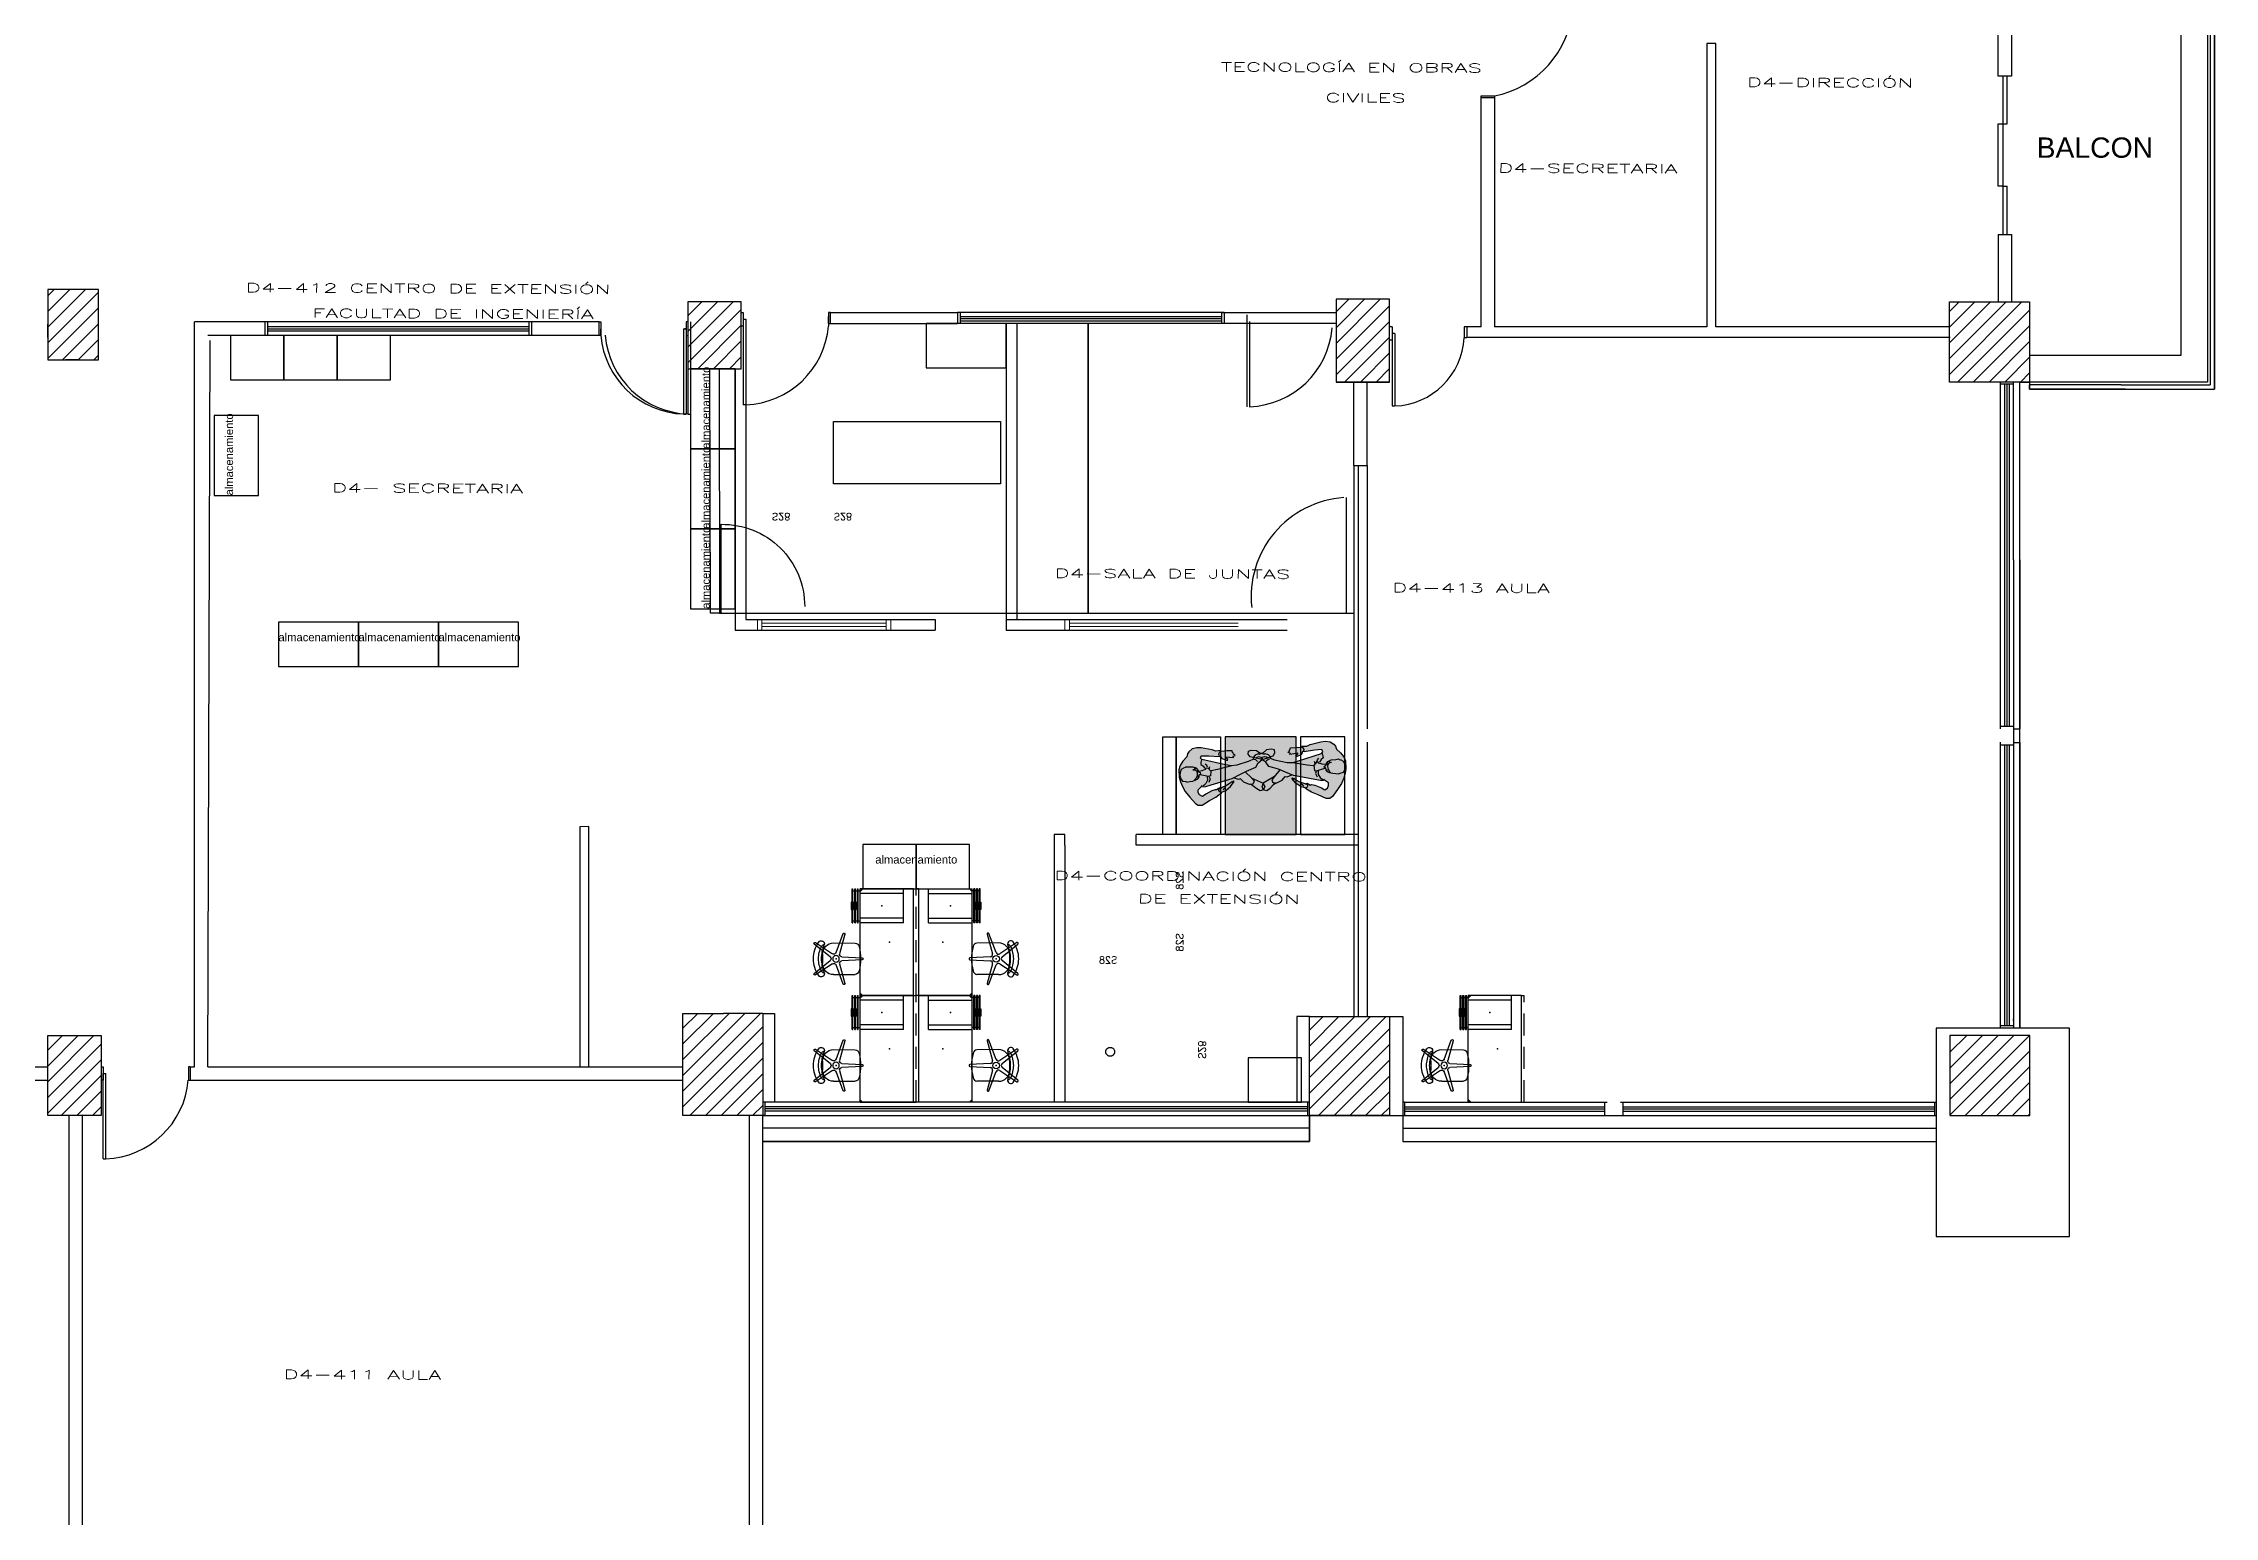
# Model space of a CAD drawing. Header units: metres. Extents: x 6495 to 6855, y 1254 to 1306.
# Drawn here: x 6815.98 to 6840.41, y 1272.65 to 1289.21 of the extents above; entities that cross this region are included whole.
import ezdxf
from ezdxf.enums import TextEntityAlignment as Align

# ---------------------------------------------------------------- set-up
doc = ezdxf.new("R2010")
doc.units = ezdxf.units.M
doc.linetypes.add('ACAD_ISO03W100', pattern=[30, 12, -18])
doc.linetypes.add('HIDDEN', pattern=[0.375, 0.25, -0.125])
for name, color, linetype in [('0-Grises', 252, 'Continuous'), ('0.Mobiliario Existente', 8, 'Continuous'), ('A-MURO', 9, 'Continuous'), ('A-MURO-YESO', 31, 'Continuous'), ('Base_sillas', 255, 'Continuous'), ('MUMA_ALMA', 12, 'Continuous'), ('MUMA_PROY_CANAL', 255, 'HIDDEN'), ('MUMA_TROYAII', 12, 'Continuous'), ('MUMA_VIVAII', 12, 'Continuous'), ('PERSONAS', 145, 'Continuous'), ('textos', 7, 'Continuous'), ('TXT_LADO_1', 20, 'Continuous'), ('TXT_LADO_2', 33, 'Continuous'), ('TXT_LADO_3', 4, 'Continuous'), ('TXT_LADO_5', 7, 'Continuous')]:
    doc.layers.add(name, color=color, linetype=linetype)
for name, color, linetype, lineweight in [('0.Puertas', 44, 'Continuous', 20), ('0.Texto_Oficinas', 7, 'Continuous', 20), ('A-MUEB', 3, 'Continuous', 5), ('INICIO', 7, 'Continuous', 9), ('J01', 7, 'Continuous', 9), ('S28', 150, 'Continuous', 9)]:
    doc.layers.add(name, color=color, linetype=linetype, lineweight=lineweight)
doc.layers.get('A-MUEB').off()
doc.styles.add('LEROY', font='romans', dxfattribs={"width": 0.5})
doc.styles.add('ROMANS', font='romans.shx')
doc.styles.get("Standard").update_dxf_attribs({"font": 'arial.ttf'})
pattern_1 = [(45, (6391.22466, 1040.28903), (-0.088388348, 0.088388348), [])]

# ---------------------------------------------------------------- blocks, each defined once
blk = doc.blocks.new('S28')
at = {"layer": '0.Mobiliario Existente', "style": 'ROMANS'}
blk.add_text('S28', height=0.08, dxfattribs=at).set_placement((0.015, 0.277), align=Align.CENTER)
blk = doc.blocks.new('P40')
at = {"layer": 'INICIO', "color": 5, "linetype": 'ACAD_ISO03W100', "ltscale": 0.02}
blk.add_circle((0, 0, 0.73), 0.0496, dxfattribs=at)
at = {"layer": 'textos', "color": 5, "linetype": 'ACAD_ISO03W100', "ltscale": 0.04}
blk.add_circle((0, 0, 0.73), 0.05, dxfattribs=at)
blk = doc.blocks.new('GNGHJFMK')
at = {"layer": 'PERSONAS', "true_color": 0xffffff}
h = blk.add_hatch(color=7, dxfattribs=at)
h.dxf.hatch_style = 2
h.paths.add_polyline_path([(444.639, 297.426), (444.696, 297.411), (444.756, 297.386), (444.827, 297.343), (444.905, 297.289), (444.929, 297.262), (444.932, 297.218), (444.891, 297.128), (444.865, 297.052), (444.843, 297.016), (444.826, 296.984), (444.816, 296.981), (444.806, 296.934), (444.767, 296.874), (444.717, 296.828), (444.711, 296.834), (444.725, 296.854), (444.714, 296.851), (444.729, 296.873), (444.751, 296.916), (444.759, 296.94), (444.761, 296.952), (444.769, 296.974), (444.777, 296.989), (444.765, 296.997), (444.773, 297.016), (444.785, 297.034), (444.78, 297.049), (444.786, 297.087), (444.814, 297.162), (444.835, 297.203), (444.815, 297.232), (444.785, 297.242), (444.755, 297.24), (444.724, 297.196), (444.714, 297.188), (444.731, 297.184), (444.729, 297.15), (444.72, 297.088), (444.681, 296.844), (444.648, 296.754), (444.618, 296.673), (444.589, 296.564), (444.543, 296.531), (444.512, 296.483), (444.508, 296.454), (444.488, 296.353), (444.458, 296.329), (444.424, 296.33), (444.41, 296.362), (444.413, 296.42), (444.44, 296.461), (444.452, 296.508), (444.443, 296.516), (444.455, 296.555), (444.476, 296.578), (444.497, 296.579), (444.511, 296.628), (444.538, 296.771), (444.536, 296.837), (444.518, 296.898), (444.425, 297.154), (444.406, 297.166), (444.381, 297.155), (444.391, 297.072), (444.415, 296.958), (444.411, 296.939), (444.443, 296.929), (444.467, 296.88), (444.468, 296.868), (444.461, 296.865), (444.437, 296.888), (444.429, 296.888), (444.446, 296.799), (444.433, 296.799), (444.427, 296.777), (444.42, 296.781), (444.41, 296.792), (444.397, 296.794), (444.39, 296.8), (444.371, 296.804), (444.366, 296.859), (444.362, 296.927), (444.351, 296.931), (444.35, 296.986), (444.33, 297.024), (444.294, 297.143), (444.286, 297.191), (444.292, 297.245), (444.318, 297.288), (444.339, 297.307), (444.373, 297.319), (444.414, 297.368), (444.458, 297.406), (444.503, 297.426), (444.587, 297.432)])
h.paths.add_polyline_path([(444.569, 297.189), (444.56, 297.207), (444.537, 297.212), (444.513, 297.226), (444.495, 297.262), (444.49, 297.317), (444.483, 297.347), (444.489, 297.353), (444.493, 297.372), (444.505, 297.398), (444.535, 297.416), (444.568, 297.423), (444.607, 297.417), (444.635, 297.401), (444.646, 297.367), (444.649, 297.354), (444.653, 297.354), (444.651, 297.322), (444.65, 297.286), (444.642, 297.25), (444.632, 297.226), (444.613, 297.211), (444.59, 297.206), (444.579, 297.188)], flags=16)
edge = h.paths.add_edge_path(flags=16)
edge.add_line((444.51, 296.473), (444.488, 296.491))
edge.add_line((444.488, 296.491), (444.479, 296.517))
edge.add_line((444.479, 296.517), (444.481, 296.536))
edge.add_line((444.481, 296.536), (444.491, 296.551))
edge.add_line((444.528, 296.535), (444.508, 296.554))
edge.add_line((444.508, 296.554), (444.501, 296.573))
edge.add_line((444.406, 296.955), (444.387, 296.958))
edge.add_line((444.387, 296.958), (444.357, 296.938))
edge.add_line((444.548, 296.905), (444.558, 296.995))
edge.add_line((444.546, 297.086), (444.518, 297.077))
edge.add_line((444.558, 296.995), (444.563, 297.067))
edge.add_line((444.628, 297.099), (444.652, 297.091))
edge.add_line((444.652, 297.091), (444.69, 297.11))
edge.add_line((444.427, 297.16), (444.457, 297.169))
edge.add_line((444.457, 297.169), (444.476, 297.174))
edge.add_line((444.476, 297.174), (444.496, 297.151))
edge.add_line((444.496, 297.151), (444.526, 297.135))
edge.add_line((444.529, 297.221), (444.556, 297.214))
edge.add_line((444.601, 297.214), (444.618, 297.223))
edge.add_line((444.502, 297.251), (444.52, 297.239))
edge.add_line((444.52, 297.239), (444.526, 297.268))
edge.add_line((444.526, 297.268), (444.532, 297.239))
edge.add_line((444.532, 297.239), (444.549, 297.229))
edge.add_line((444.549, 297.229), (444.57, 297.225))
edge.add_line((444.57, 297.225), (444.601, 297.231))
edge.add_line((444.601, 297.231), (444.626, 297.248))
edge.add_line((444.626, 297.248), (444.64, 297.265))
edge.add_line((444.622, 297.12), (444.664, 297.121))
edge.add_line((444.664, 297.121), (444.698, 297.147))
edge.add_line((444.698, 297.147), (444.718, 297.171))
edge.add_line((444.718, 297.171), (444.716, 297.179))
edge.add_line((444.518, 297.103), (444.499, 297.109))
edge.add_line((444.499, 297.109), (444.481, 297.123))
edge.add_line((444.55, 297.205), (444.546, 297.165))
edge.add_line((444.546, 297.165), (444.536, 297.126))
edge.add_line((444.536, 297.126), (444.526, 297.12))
edge.add_line((444.526, 297.12), (444.524, 297.098))
edge.add_line((444.524, 297.098), (444.565, 297.072))
edge.add_line((444.565, 297.072), (444.62, 297.081))
edge.add_line((444.62, 297.081), (444.622, 297.103))
edge.add_line((444.622, 297.103), (444.592, 297.196))
edge.add_line((444.538, 296.833), (444.548, 296.905))
edge.add_line((444.818, 296.986), (444.811, 297.002))
edge.add_line((444.811, 297.002), (444.794, 297.011))
edge.add_line((444.794, 297.011), (444.775, 297.004))
edge.add_line((444.784, 296.954), (444.798, 296.96))
edge.add_line((444.775, 296.939), (444.784, 296.954))
edge.add_line((444.768, 296.931), (444.775, 296.939))
edge.add_line((444.761, 296.937), (444.768, 296.931))
edge.add_line((444.629, 296.684), (444.702, 296.628))
edge.add_line((444.702, 296.628), (444.737, 296.603))
edge.add_line((444.737, 296.603), (444.76, 296.612))
edge.add_line((444.76, 296.612), (444.772, 296.625))
edge.add_line((444.772, 296.625), (444.772, 296.661))
edge.add_line((444.772, 296.661), (444.739, 296.718))
edge.add_line((444.739, 296.718), (444.697, 296.753))
edge.add_line((444.697, 296.753), (444.699, 296.775))
edge.add_line((444.699, 296.775), (444.681, 296.812))
edge.add_line((444.709, 296.615), (444.777, 296.506))
edge.add_line((444.777, 296.506), (444.822, 296.494))
edge.add_line((444.822, 296.494), (444.853, 296.516))
edge.add_line((444.853, 296.516), (444.859, 296.55))
edge.add_line((444.859, 296.55), (444.833, 296.586))
edge.add_line((444.833, 296.586), (444.792, 296.623))
edge.add_line((444.792, 296.623), (444.774, 296.644))
h = blk.add_hatch(color=7, dxfattribs=at)
h.dxf.hatch_style = 2
h.paths.add_polyline_path([(444.777, 296.506), (444.7, 296.63), (444.702, 296.628), (444.737, 296.603), (444.76, 296.612), (444.772, 296.625), (444.772, 296.647), (444.792, 296.623), (444.833, 296.586), (444.859, 296.55), (444.853, 296.516), (444.822, 296.494)])
h.paths.add_polyline_path([(444.702, 296.628), (444.624, 296.688), (444.648, 296.754), (444.674, 296.827), (444.699, 296.775), (444.697, 296.753), (444.739, 296.718), (444.772, 296.661), (444.772, 296.625), (444.76, 296.612), (444.737, 296.603)])
at = {"layer": 'PERSONAS', "linetype": 'ByBlock'}
for p, q in [((444.529, 297.221), (444.556, 297.214)), ((444.601, 297.214), (444.618, 297.223)), ((444.548, 296.905), (444.558, 296.995)), ((444.558, 296.995), (444.563, 297.067)), ((444.538, 296.833), (444.548, 296.905)), ((444.761, 296.937), (444.768, 296.931)), ((444.768, 296.931), (444.775, 296.939)), ((444.775, 296.939), (444.784, 296.954)), ((444.784, 296.954), (444.798, 296.96))]:
    blk.add_line(p, q, dxfattribs=at)
for points in [[(444.639, 297.426), (444.696, 297.411), (444.756, 297.386), (444.827, 297.343), (444.905, 297.289), (444.929, 297.262), (444.932, 297.218), (444.891, 297.128), (444.865, 297.052), (444.843, 297.016), (444.826, 296.984), (444.816, 296.981), (444.806, 296.934), (444.767, 296.874), (444.717, 296.828), (444.711, 296.834), (444.725, 296.854), (444.714, 296.851), (444.729, 296.873), (444.751, 296.916), (444.759, 296.94), (444.761, 296.952), (444.769, 296.974), (444.777, 296.989), (444.765, 296.997), (444.773, 297.016), (444.785, 297.034), (444.78, 297.049), (444.786, 297.087), (444.814, 297.162), (444.835, 297.203), (444.815, 297.232), (444.785, 297.242), (444.755, 297.24), (444.724, 297.196), (444.714, 297.188), (444.731, 297.184), (444.729, 297.15), (444.72, 297.088), (444.681, 296.844), (444.648, 296.754), (444.618, 296.673), (444.589, 296.564), (444.543, 296.531), (444.512, 296.483), (444.508, 296.454), (444.488, 296.353), (444.458, 296.329), (444.424, 296.33), (444.41, 296.362), (444.413, 296.42), (444.44, 296.461), (444.452, 296.508), (444.443, 296.516), (444.455, 296.555), (444.476, 296.578), (444.497, 296.579), (444.511, 296.628), (444.538, 296.771), (444.536, 296.837), (444.518, 296.898), (444.425, 297.154), (444.406, 297.166), (444.381, 297.155), (444.391, 297.072), (444.415, 296.958), (444.411, 296.939), (444.443, 296.929), (444.467, 296.88), (444.468, 296.868), (444.461, 296.865), (444.437, 296.888), (444.429, 296.888), (444.446, 296.799), (444.433, 296.799), (444.427, 296.777), (444.42, 296.781), (444.41, 296.792), (444.397, 296.794), (444.39, 296.8), (444.371, 296.804), (444.366, 296.859), (444.362, 296.927), (444.351, 296.931), (444.35, 296.986), (444.33, 297.024), (444.294, 297.143), (444.286, 297.191), (444.292, 297.245), (444.318, 297.288), (444.339, 297.307), (444.373, 297.319), (444.414, 297.368), (444.458, 297.406), (444.503, 297.426), (444.587, 297.432)], [(444.569, 297.189), (444.56, 297.207), (444.537, 297.212), (444.513, 297.226), (444.495, 297.262), (444.49, 297.317), (444.483, 297.347), (444.489, 297.353), (444.493, 297.372), (444.505, 297.398), (444.535, 297.416), (444.568, 297.423), (444.607, 297.417), (444.635, 297.401), (444.646, 297.367), (444.649, 297.354), (444.653, 297.354), (444.651, 297.322), (444.65, 297.286), (444.642, 297.25), (444.632, 297.226), (444.613, 297.211), (444.59, 297.206), (444.579, 297.188)]]:
    blk.add_lwpolyline(points, close=True, dxfattribs=at)
for points in [[(444.502, 297.251), (444.52, 297.239), (444.526, 297.268), (444.532, 297.239), (444.549, 297.229), (444.57, 297.225), (444.601, 297.231), (444.626, 297.248), (444.64, 297.265)], [(444.427, 297.16), (444.457, 297.169), (444.476, 297.174), (444.496, 297.151), (444.526, 297.135)], [(444.518, 297.103), (444.499, 297.109), (444.481, 297.123)], [(444.546, 297.086), (444.518, 297.077)], [(444.55, 297.205), (444.546, 297.165), (444.536, 297.126), (444.526, 297.12), (444.524, 297.098), (444.565, 297.072), (444.62, 297.081), (444.622, 297.103), (444.592, 297.196)], [(444.622, 297.12), (444.664, 297.121), (444.698, 297.147), (444.718, 297.171), (444.716, 297.179)], [(444.628, 297.099), (444.652, 297.091), (444.69, 297.11)], [(444.818, 296.986), (444.811, 297.002), (444.794, 297.011), (444.775, 297.004)], [(444.406, 296.955), (444.387, 296.958), (444.357, 296.938)], [(444.624, 296.688), (444.702, 296.628), (444.737, 296.603), (444.76, 296.612), (444.772, 296.625), (444.772, 296.661), (444.739, 296.718), (444.697, 296.753), (444.699, 296.775), (444.674, 296.827)], [(444.51, 296.473), (444.488, 296.491), (444.479, 296.517), (444.481, 296.536), (444.491, 296.551)], [(444.528, 296.535), (444.508, 296.554), (444.501, 296.573)], [(444.7, 296.63), (444.777, 296.506), (444.822, 296.494), (444.853, 296.516), (444.859, 296.55), (444.833, 296.586), (444.792, 296.623), (444.772, 296.647)]]:
    blk.add_lwpolyline(points, dxfattribs=at)
blk = doc.blocks.new('MODPED2X1FMT')
for p, q in [((-0.244, 0.19), (0.244, 0.19)), ((-0.244, -0.19), (-0.244, 0.19)), ((0.244, -0.19), (0.244, 0.19)), ((-0.244, -0.19), (0.244, -0.19))]:
    blk.add_line(p, q)
at = {"color": 9}
for p, q in [((-0.244, 0.14), (0.244, 0.14)), ((-0.244, -0.14), (0.244, -0.14))]:
    blk.add_line(p, q, dxfattribs=at)
at = {"color": 254}
for p, q in [((0.264, 0.17), (0.244, 0.17)), ((0.264, -0.19), (0.264, 0.19)), ((0.274, 0.19), (0.264, 0.19)), ((0.274, -0.19), (0.274, 0.19)), ((0.294, 0.17), (0.274, 0.17)), ((0.294, -0.19), (0.294, 0.19)), ((0.304, 0.19), (0.294, 0.19)), ((0.304, -0.19), (0.304, 0.19)), ((0.324, 0.17), (0.304, 0.17)), ((0.324, -0.19), (0.324, 0.19)), ((0.334, 0.19), (0.324, 0.19)), ((0.334, -0.19), (0.334, 0.19)), ((0.264, -0.17), (0.244, -0.17)), ((0.274, -0.19), (0.264, -0.19)), ((0.294, -0.17), (0.274, -0.17)), ((0.304, -0.19), (0.294, -0.19)), ((0.324, -0.17), (0.304, -0.17)), ((0.334, -0.19), (0.324, -0.19))]:
    blk.add_line(p, q, dxfattribs=at)
for points in [[(0.284, -0.042), (0.274, -0.042), (0.274, 0.042), (0.284, 0.042)], [(0.314, -0.042), (0.304, -0.042), (0.304, 0.042), (0.314, 0.042)], [(0.344, -0.042), (0.334, -0.042), (0.334, 0.042), (0.344, 0.042)]]:
    blk.add_lwpolyline(points, close=True, dxfattribs=at)
blk.add_point((0, 0))
blk = doc.blocks.new('3d-MODPED2X1FMT-AA0011MODPED2X1FMT-38490-1001001000-41000352')
at = {"layer": 'MUMA_ALMA'}
blk.add_blockref('MODPED2X1FMT', (0, 0), dxfattribs=at)
at = {"layer": 'TXT_LADO_1', "style": 'LEROY', "width": 0.5, "flags": 8}
blk.add_attdef('LADO_1', text='', height=0.07, dxfattribs=at).set_placement((0, 0), align=Align.MIDDLE_CENTER)
at = {"layer": 'TXT_LADO_2', "style": 'LEROY', "width": 0.5, "flags": 8}
blk.add_attdef('LADO_2', text='', height=0.07, dxfattribs=at).set_placement((0, 0), align=Align.MIDDLE_CENTER)
at = {"layer": 'TXT_LADO_3', "style": 'LEROY', "width": 0.5, "flags": 8}
blk.add_attdef('LADO_3', text='', height=0.07, dxfattribs=at).set_placement((0, 0), align=Align.MIDDLE_CENTER)
at = {"layer": 'TXT_LADO_5', "style": 'LEROY', "width": 0.5, "flags": 8}
blk.add_attdef('LADO_5', text='', height=0.07, dxfattribs=at).set_placement((0, 0), align=Align.MIDDLE_CENTER)
blk = doc.blocks.new('SILTROYA2_SB')
for p, q in [((-0.151, -0.054), (-0.151, 0.054)), ((-0.027, 0.178), (0.217, 0.177)), ((-0.027, -0.178), (0.217, -0.177))]:
    blk.add_line(p, q)
for centre, major_axis, start_param, end_param in [((0.07, 0), (-0.229, 0.229), 0.163939, 0.785867), ((0.125, -0.005), (0.228, 0.228), 1.895323, 2.342022), ((0.125, 0.005), (-0.228, 0.228), 0.79957, 1.246269), ((-0.165, 0.168), (-0.025, 0.025), 3.554587, 6.447124), ((-0.115, 0.11), (0.0396, 0.0396), 1.189712, 1.816737), ((0.291, -0.01), (-0.321, 0.321), 0.412994, 0.763642), ((0.291, 0.01), (-0.321, 0.321), 0.807154, 1.157802), ((-0.027, 0.054), (0.0877, 0.0877), 0.785398, 2.356194), ((-0.135, 0.154), (0.00516, 0.00516), 0.09773, 1.112824), ((0.209, 0.125), (0.037, 0.037), 5.720556, 6.925884), ((-0.342, -0.009), (0.438, 0.438), 5.511571, 5.734676), ((0.07, 0), (-0.229, 0.229), 0.784929, 1.406858), ((-0.165, -0.168), (0.025, 0.025), 2.977654, 5.870191), ((-0.115, -0.11), (0.0396, 0.0396), 2.895652, 3.522677), ((-0.027, -0.054), (-0.0877, 0.0877), 0.785398, 2.356194), ((-0.135, -0.154), (-0.00516, 0.00516), 2.028769, 3.043863), ((0.209, -0.125), (0.037, 0.037), 4.06969, 5.275018), ((-0.342, 0.009), (0.438, 0.438), 5.260898, 5.484004)]:
    blk.add_ellipse(centre, major_axis=major_axis, ratio=1, start_param=start_param, end_param=end_param)
blk.add_point((0, 0))
at = {"layer": 'Base_sillas'}
for p, q in [((0.081, 0.284), (0, 0.069)), ((0.041, 0.056), (0.101, 0.277)), ((-0.245, 0.164), (-0.066, 0.021)), ((-0.04, 0.056), (-0.232, 0.182)), ((0.295, 0.011), (0.066, 0.022)), ((-0.066, -0.021), (-0.245, -0.164)), ((-0.232, -0.182), (-0.04, -0.056)), ((0, -0.069), (0.081, -0.284)), ((0.101, -0.277), (0.041, -0.056)), ((0.066, -0.022), (0.295, -0.011))]:
    blk.add_line(p, q, dxfattribs=at)
for centre, major_axis, start_param, end_param in [((0.091, 0.28), (-0.00777, 0.00777), 3.660611, 6.706645), ((-0.238, 0.173), (0.00777, 0.00777), 0.204859, 3.250893), ((-0.083, 0), (0.019, 0.019), 4.603088, 6.392486), ((-0.026, 0.079), (-0.019, 0.019), 1.775655, 3.565052), ((0.067, 0.049), (0.019, 0.019), 2.089814, 3.879212), ((0.294, 0), (-0.00777, 0.00777), 2.403974, 5.450008), ((-0.238, -0.173), (-0.00777, 0.00777), -0.109301, 2.936734), ((-0.026, -0.079), (0.019, 0.019), 5.859725, 7.649123), ((0.067, -0.049), (-0.019, 0.019), -0.737619, 1.051778), ((0.091, -0.28), (0.00777, 0.00777), 2.718133, 5.764167)]:
    blk.add_ellipse(centre, major_axis=major_axis, ratio=1, start_param=start_param, end_param=end_param, dxfattribs=at)
blk.add_ellipse((0, 0), major_axis=(0.026, 0.026), ratio=1, dxfattribs=at)
blk = doc.blocks.new('3d-SILTROYA2_SB--000-1001001000-41000476')
at = {"layer": 'MUMA_TROYAII'}
blk.add_blockref('SILTROYA2_SB', (0, 0), dxfattribs=at)
at = {"layer": 'TXT_LADO_1', "style": 'LEROY', "width": 0.5, "flags": 8}
blk.add_attdef('LADO_1', text='', height=0.07, dxfattribs=at).set_placement((0, 0), align=Align.MIDDLE_CENTER)
at = {"layer": 'TXT_LADO_2', "style": 'LEROY', "width": 0.5, "flags": 8}
blk.add_attdef('LADO_2', text='', height=0.07, dxfattribs=at).set_placement((0, 0), align=Align.MIDDLE_CENTER)
at = {"layer": 'TXT_LADO_3', "style": 'LEROY', "width": 0.5, "flags": 8}
blk.add_attdef('LADO_3', text='', height=0.07, dxfattribs=at).set_placement((0, 0), align=Align.MIDDLE_CENTER)
at = {"layer": 'TXT_LADO_5', "style": 'LEROY', "width": 0.5, "flags": 8}
blk.add_attdef('LADO_5', text='', height=0.07, dxfattribs=at).set_placement((0, 0), align=Align.MIDDLE_CENTER)
blk = doc.blocks.new('ESA0612LY_16')
for p, q in [((-0.27, 0.6), (0.33, 0.6)), ((-0.27, -0.6), (-0.27, 0.6)), ((0.33, -0.6), (0.33, 0.6)), ((0.33, -0.6), (-0.27, -0.6))]:
    blk.add_line(p, q)
blk.add_point((0, 0))
for points in [[(0.29, 0.6), (0.33, 0.6), (0.33, 0.56)], [(0.29, -0.6), (0.33, -0.6), (0.33, -0.56)]]:
    blk.add_solid(points)
at = {"layer": 'MUMA_PROY_CANAL'}
blk.add_line((-0.3, -0.6), (-0.3, 0.6), dxfattribs=at)
at = {"layer": 'MUMA_PROY_CANAL', "ltscale": 0.02}
for p, q in [((-0.27, 0.6), (-0.3, 0.6)), ((-0.27, -0.6), (-0.3, -0.6))]:
    blk.add_line(p, q, dxfattribs=at)
blk = doc.blocks.new('3d-ESA0612LY_16-AA5045ESA0612L_9_16-120603-10010010070-41001149')
at = {"layer": 'MUMA_VIVAII'}
blk.add_blockref('ESA0612LY_16', (0, 0), dxfattribs=at)
at = {"layer": 'TXT_LADO_1', "style": 'LEROY', "width": 0.5, "flags": 8}
blk.add_attdef('LADO_1', text='', height=0.07, dxfattribs=at).set_placement((0, 0), align=Align.MIDDLE_CENTER)
at = {"layer": 'TXT_LADO_2', "style": 'LEROY', "width": 0.5, "flags": 8}
blk.add_attdef('LADO_2', text='', height=0.07, dxfattribs=at).set_placement((0, 0), align=Align.MIDDLE_CENTER)
at = {"layer": 'TXT_LADO_3', "style": 'LEROY', "width": 0.5, "flags": 8}
blk.add_attdef('LADO_3', text='', height=0.07, dxfattribs=at).set_placement((0, 0), align=Align.MIDDLE_CENTER)
at = {"layer": 'TXT_LADO_5', "style": 'LEROY', "width": 0.5, "flags": 8}
blk.add_attdef('LADO_5', text='', height=0.07, dxfattribs=at).set_placement((0, 0), align=Align.MIDDLE_CENTER)
blk = doc.blocks.new('puesto')
at = {"layer": 'MUMA_ALMA', "rotation": 180}
blk.add_blockref('3d-MODPED2X1FMT-AA0011MODPED2X1FMT-38490-1001001000-41000352', (273.015, 126.541, -0.251), dxfattribs=at)
at = {"layer": 'MUMA_TROYAII'}
blk.add_blockref('3d-SILTROYA2_SB--000-1001001000-41000476', (272.5, 127.137), dxfattribs=at)
at = {"layer": 'MUMA_VIVAII', "rotation": 180}
blk.add_blockref('3d-ESA0612LY_16-AA5045ESA0612L_9_16-120603-10010010070-41001149', (273.1, 126.951), dxfattribs=at)

msp = doc.modelspace()

# ---------------------------------------------------------------- hatches: boundary and pattern name
h = msp.add_hatch(color=9)
h.dxf.hatch_style = 1
h.paths.add_polyline_path([(6830.076, 1281.417), (6829.276, 1281.417), (6829.276, 1280.32), (6830.076, 1280.32)])
at = {"layer": '0-Grises'}
h = msp.add_hatch(dxfattribs=at)
h.set_pattern_fill('ANSI31', color=8, style=0)
h.set_pattern_definition(pattern_1)
h.paths.add_polyline_path([(6816.604, 1286.447), (6816.034, 1286.447), (6816.034, 1285.657), (6816.604, 1285.657)])
h = msp.add_hatch(dxfattribs=at)
h.set_pattern_fill('ANSI31', color=8, style=0)
h.set_pattern_definition(pattern_1)
h.paths.add_polyline_path([(6823.234, 1286.307), (6823.234, 1285.557), (6823.834, 1285.557), (6823.834, 1286.307)])
h = msp.add_hatch(dxfattribs=at)
h.set_pattern_fill('ANSI31', color=8, style=0)
h.set_pattern_definition(pattern_1)
h.paths.add_polyline_path([(6831.124, 1286.337), (6830.524, 1286.337), (6830.524, 1285.407), (6831.124, 1285.407)])
h = msp.add_hatch(dxfattribs=at)
h.set_pattern_fill('ANSI31', color=8, style=0)
h.set_pattern_definition(pattern_1)
h.paths.add_polyline_path([(6838.324, 1285.407), (6838.324, 1286.307), (6837.424, 1286.307), (6837.424, 1285.407)])
h = msp.add_hatch(dxfattribs=at)
h.set_pattern_fill('ANSI31', color=8, style=0)
h.set_pattern_definition(pattern_1)
h.paths.add_polyline_path([(6823.177, 1277.157), (6824.077, 1277.157), (6824.077, 1278.307), (6823.634, 1278.307), (6823.177, 1278.307)])
h = msp.add_hatch(dxfattribs=at)
h.set_pattern_fill('ANSI31', color=8, style=0)
h.set_pattern_definition(pattern_1)
h.paths.add_polyline_path([(6831.124, 1278.272), (6830.224, 1278.272), (6830.224, 1277.157), (6831.124, 1277.157)])
h = msp.add_hatch(dxfattribs=at)
h.set_pattern_fill('ANSI31', color=8, style=0)
h.set_pattern_definition(pattern_1)
h.paths.add_polyline_path([(6816.034, 1278.057), (6816.034, 1277.157), (6816.634, 1277.157), (6816.634, 1278.057)])
h = msp.add_hatch(dxfattribs=at)
h.set_pattern_fill('ANSI31', color=8, style=0)
h.set_pattern_definition([(45, (6471.15536, 1040.28903), (-0.088388348, 0.088388348), [])])
h.paths.add_polyline_path([(6838.329, 1278.057), (6837.429, 1278.057), (6837.429, 1277.307), (6837.429, 1277.157), (6838.329, 1277.157)])

# ---------------------------------------------------------------- linework, layer by layer
for points in [[(6826.814, 1285.567), (6826.814, 1286.067), (6825.914, 1286.067), (6825.914, 1285.567), (6826.814, 1285.567)], [(6818.689, 1285.432), (6818.689, 1285.932), (6818.089, 1285.932), (6818.089, 1285.432), (6818.689, 1285.432)], [(6819.289, 1285.432), (6819.289, 1285.932), (6818.689, 1285.932), (6818.689, 1285.432), (6819.289, 1285.432)], [(6819.889, 1285.432), (6819.889, 1285.932), (6819.289, 1285.932), (6819.289, 1285.432), (6819.889, 1285.432)], [(6823.764, 1285.557), (6823.264, 1285.557), (6823.264, 1284.657), (6823.764, 1284.657), (6823.764, 1285.557)], [(6818.403, 1285.032), (6817.903, 1285.032), (6817.903, 1284.132), (6818.403, 1284.132), (6818.403, 1285.032)], [(6823.764, 1284.657), (6823.264, 1284.657), (6823.264, 1283.757), (6823.764, 1283.757), (6823.764, 1284.657)], [(6823.764, 1283.757), (6823.264, 1283.757), (6823.264, 1282.857), (6823.764, 1282.857), (6823.764, 1283.757)], [(6819.528, 1282.207), (6819.528, 1282.707), (6818.628, 1282.707), (6818.628, 1282.207), (6819.528, 1282.207)], [(6820.428, 1282.207), (6820.428, 1282.707), (6819.528, 1282.707), (6819.528, 1282.207), (6820.428, 1282.207)], [(6821.328, 1282.207), (6821.328, 1282.707), (6820.428, 1282.707), (6820.428, 1282.207), (6821.328, 1282.207)], [(6828.574, 1281.417), (6828.724, 1281.417), (6828.724, 1280.32), (6828.574, 1280.32), (6828.574, 1281.417)], [(6828.724, 1281.417), (6829.224, 1281.417), (6829.224, 1280.32), (6828.724, 1280.32), (6828.724, 1281.417)], [(6829.276, 1281.417), (6829.276, 1280.32), (6830.076, 1280.32), (6830.076, 1281.417), (6829.276, 1281.417)], [(6830.624, 1281.417), (6830.124, 1281.417), (6830.124, 1280.32), (6830.624, 1280.32), (6830.624, 1281.417)], [(6830.134, 1277.307), (6830.134, 1277.807), (6829.534, 1277.807), (6829.534, 1277.307), (6830.134, 1277.307)]]:
    msp.add_lwpolyline(points)
at = {"elevation": 1.4}
for points in [[(6825.8, 1279.707), (6825.8, 1280.207), (6825.2, 1280.207), (6825.2, 1279.707), (6825.8, 1279.707)], [(6826.4, 1279.707), (6826.4, 1280.207), (6825.8, 1280.207), (6825.8, 1279.707), (6826.4, 1279.707)]]:
    msp.add_lwpolyline(points, dxfattribs=at)
at = {"layer": '0-Grises'}
for p, q in [((6840.324, 1290.507), (6840.324, 1285.407)), ((6840.405, 1290.582), (6840.405, 1285.326)), ((6840.024, 1290.207), (6840.024, 1285.707)), ((6837.972, 1288.847), (6837.972, 1289.607)), ((6838.122, 1289.607), (6838.122, 1289.007)), ((6838.122, 1289.607), (6838.122, 1288.847)), ((6840.355, 1289.532), (6840.355, 1285.376)), ((6838.122, 1288.847), (6837.972, 1288.847)), ((6838.022, 1288.847), (6838.022, 1288.31)), ((6838.072, 1288.31), (6838.072, 1288.847)), ((6832.154, 1288.604), (6832.154, 1288.624)), ((6832.154, 1288.624), (6832.304, 1288.624)), ((6832.154, 1286.027), (6832.154, 1288.604)), ((6832.304, 1288.604), (6832.154, 1288.604)), ((6832.304, 1288.624), (6832.304, 1288.604)), ((6832.304, 1288.604), (6832.304, 1286.027)), ((6837.972, 1287.61), (6837.972, 1288.31)), ((6837.972, 1288.31), (6838.022, 1288.31)), ((6838.022, 1288.31), (6838.072, 1288.31)), ((6838.022, 1288.31), (6838.022, 1287.61)), ((6838.022, 1287.61), (6837.972, 1287.61)), ((6838.022, 1287.61), (6838.022, 1287.067)), ((6838.022, 1287.61), (6838.072, 1287.61)), ((6838.072, 1287.067), (6838.072, 1287.61)), ((6837.972, 1287.067), (6837.972, 1286.307)), ((6837.972, 1287.067), (6838.122, 1287.067)), ((6838.122, 1287.067), (6838.122, 1286.307)), ((6816.034, 1286.447), (6816.034, 1285.657)), ((6816.604, 1286.447), (6816.034, 1286.447)), ((6816.604, 1285.657), (6816.604, 1286.447)), ((6823.834, 1286.307), (6823.234, 1286.307)), ((6823.234, 1286.307), (6823.234, 1285.557)), ((6823.834, 1285.557), (6823.834, 1286.307)), ((6830.524, 1286.337), (6830.524, 1285.407)), ((6831.124, 1286.337), (6830.524, 1286.337)), ((6831.124, 1285.407), (6831.124, 1286.337)), ((6837.424, 1286.307), (6838.324, 1286.307)), ((6837.424, 1285.407), (6837.424, 1286.307)), ((6838.324, 1286.307), (6838.324, 1285.407)), ((6816.034, 1285.907), (6816.034, 1286.057)), ((6817.684, 1277.707), (6817.684, 1286.082)), ((6818.474, 1286.082), (6817.684, 1286.082)), ((6821.474, 1286.082), (6818.474, 1286.082)), ((6818.474, 1286.082), (6818.474, 1285.932)), ((6818.504, 1286.082), (6818.504, 1285.932)), ((6818.504, 1286.032), (6821.444, 1286.032)), ((6821.444, 1286.082), (6821.444, 1285.932)), ((6821.474, 1286.082), (6821.474, 1285.932)), ((6821.474, 1286.082), (6821.474, 1285.932)), ((6822.234, 1286.082), (6821.474, 1286.082)), ((6822.234, 1285.932), (6822.234, 1286.082)), ((6822.234, 1286.082), (6822.254, 1286.082)), ((6822.254, 1286.082), (6822.254, 1285.932)), ((6823.234, 1286.082), (6823.214, 1286.082)), ((6823.214, 1286.082), (6823.214, 1285.047)), ((6823.264, 1286.082), (6823.264, 1285.047)), ((6823.834, 1286.187), (6823.854, 1286.187)), ((6823.854, 1286.037), (6823.834, 1286.037)), ((6823.854, 1286.187), (6823.854, 1285.152)), ((6823.854, 1286.112), (6823.884, 1286.112)), ((6823.884, 1286.112), (6823.884, 1285.152)), ((6824.834, 1286.187), (6824.814, 1286.187)), ((6824.814, 1286.187), (6824.814, 1286.037)), ((6824.814, 1286.067), (6824.814, 1286.142)), ((6824.814, 1286.067), (6824.834, 1286.067)), ((6824.834, 1286.187), (6826.264, 1286.187)), ((6824.834, 1286.187), (6824.834, 1286.067)), ((6824.834, 1286.067), (6826.264, 1286.067)), ((6826.264, 1286.187), (6826.264, 1286.067)), ((6829.264, 1286.187), (6826.264, 1286.187)), ((6829.264, 1286.067), (6826.264, 1286.067)), ((6826.294, 1286.187), (6826.294, 1286.067)), ((6826.294, 1286.145), (6829.234, 1286.145)), ((6826.294, 1286.12), (6829.234, 1286.12)), ((6826.294, 1286.095), (6829.234, 1286.095)), ((6829.234, 1286.187), (6829.234, 1286.067)), ((6829.244, 1286.187), (6830.524, 1286.187)), ((6830.524, 1286.067), (6829.244, 1286.067)), ((6829.264, 1286.187), (6829.264, 1286.067)), ((6829.264, 1286.187), (6829.264, 1286.067)), ((6829.519, 1286.164), (6829.519, 1285.129)), ((6829.549, 1286.089), (6829.549, 1285.129)), ((6831.154, 1286.027), (6831.124, 1286.027)), ((6831.154, 1286.027), (6831.154, 1286.027)), ((6831.154, 1286.027), (6831.154, 1285.877)), ((6831.994, 1286.027), (6831.964, 1286.027)), ((6831.964, 1286.027), (6831.964, 1285.906)), ((6831.994, 1286.027), (6831.994, 1285.906)), ((6832.154, 1286.027), (6831.994, 1286.027)), ((6834.694, 1286.027), (6832.304, 1286.027)), ((6837.424, 1286.027), (6834.794, 1286.027)), ((6818.474, 1285.932), (6817.834, 1285.932)), ((6817.834, 1277.707), (6817.858, 1285.873)), ((6821.474, 1285.932), (6818.474, 1285.932)), ((6818.504, 1286.007), (6821.444, 1286.007)), ((6818.504, 1285.982), (6821.444, 1285.982)), ((6822.234, 1285.932), (6821.474, 1285.932)), ((6822.254, 1285.932), (6822.234, 1285.932)), ((6822.254, 1285.932), (6822.254, 1286.007)), ((6823.184, 1286.007), (6823.214, 1286.007)), ((6823.184, 1286.007), (6823.184, 1285.047)), ((6823.214, 1286.007), (6823.194, 1286.007)), ((6823.214, 1285.932), (6823.234, 1285.932)), ((6823.234, 1286.007), (6823.234, 1285.047)), ((6831.154, 1285.877), (6831.124, 1285.877)), ((6831.154, 1285.952), (6831.154, 1285.138)), ((6831.184, 1285.952), (6831.154, 1285.952)), ((6831.184, 1285.952), (6831.184, 1285.139)), ((6831.964, 1285.906), (6831.994, 1285.906)), ((6837.432, 1285.906), (6832.002, 1285.906)), ((6836.632, 1285.906), (6832.002, 1285.906)), ((6816.034, 1285.657), (6816.604, 1285.657)), ((6816.384, 1285.657), (6816.234, 1285.657)), ((6823.234, 1285.557), (6823.834, 1285.557)), ((6840.024, 1285.707), (6838.324, 1285.707)), ((6830.524, 1285.407), (6831.124, 1285.407)), ((6831.124, 1285.407), (6830.524, 1285.407)), ((6830.724, 1284.467), (6830.724, 1285.407)), ((6830.874, 1284.467), (6830.874, 1285.407)), ((6838.324, 1285.407), (6837.424, 1285.407)), ((6838.324, 1285.407), (6837.944, 1285.407)), ((6837.994, 1285.407), (6837.994, 1283.257)), ((6837.994, 1285.407), (6837.994, 1285.387)), ((6837.994, 1285.387), (6838.144, 1285.387)), ((6838.044, 1285.387), (6838.044, 1281.537)), ((6838.069, 1285.387), (6838.069, 1281.537)), ((6838.094, 1285.387), (6838.094, 1281.537)), ((6838.144, 1283.407), (6838.144, 1285.407)), ((6838.214, 1283.407), (6838.214, 1285.407)), ((6840.324, 1285.407), (6838.324, 1285.407)), ((6839.355, 1285.376), (6838.324, 1285.376)), ((6838.324, 1285.326), (6838.324, 1285.376)), ((6839.405, 1285.326), (6838.324, 1285.326)), ((6839.355, 1285.376), (6840.355, 1285.376)), ((6839.405, 1285.326), (6840.405, 1285.326)), ((6823.884, 1285.152), (6823.854, 1285.152)), ((6831.154, 1285.138), (6831.184, 1285.138)), ((6823.184, 1285.047), (6823.214, 1285.047)), ((6823.234, 1285.047), (6823.264, 1285.047)), ((6830.724, 1284.467), (6830.724, 1278.272)), ((6830.724, 1284.467), (6830.874, 1284.467)), ((6830.774, 1284.467), (6830.774, 1278.272)), ((6830.874, 1284.467), (6830.874, 1281.507)), ((6830.642, 1282.807), (6830.642, 1284.107)), ((6823.587, 1283.807), (6823.587, 1282.807)), ((6823.607, 1282.807), (6823.607, 1283.807)), ((6838.144, 1283.407), (6838.144, 1281.507)), ((6838.214, 1283.407), (6838.214, 1281.507)), ((6837.994, 1283.257), (6837.994, 1281.507)), ((6837.994, 1281.537), (6838.144, 1281.537)), ((6838.144, 1281.507), (6838.144, 1281.357)), ((6838.144, 1281.507), (6838.214, 1281.507)), ((6830.874, 1281.357), (6830.874, 1278.272)), ((6837.994, 1281.357), (6837.994, 1278.142)), ((6837.994, 1281.327), (6838.144, 1281.327)), ((6838.044, 1281.327), (6838.044, 1278.168)), ((6838.069, 1281.327), (6838.069, 1278.168)), ((6838.094, 1281.327), (6838.094, 1278.168)), ((6838.144, 1281.357), (6838.144, 1278.142)), ((6838.144, 1281.354), (6838.214, 1281.354)), ((6838.214, 1281.354), (6838.214, 1278.142)), ((6823.177, 1277.157), (6823.177, 1278.307)), ((6823.177, 1278.307), (6823.634, 1278.307)), ((6824.077, 1278.307), (6823.634, 1278.307)), ((6824.077, 1278.307), (6824.077, 1277.157)), ((6824.077, 1278.307), (6824.207, 1278.307)), ((6824.207, 1278.307), (6824.207, 1277.307)), ((6830.224, 1278.272), (6830.084, 1278.272)), ((6830.084, 1278.272), (6830.084, 1277.307)), ((6830.224, 1277.157), (6830.224, 1278.272)), ((6830.224, 1278.272), (6831.124, 1278.272)), ((6831.124, 1278.272), (6831.124, 1277.157)), ((6831.124, 1278.272), (6831.274, 1278.272)), ((6831.274, 1278.272), (6831.274, 1277.157)), ((6838.144, 1278.227), (6838.144, 1278.247)), ((6816.034, 1278.057), (6816.634, 1278.057)), ((6816.034, 1277.157), (6816.034, 1278.057)), ((6816.634, 1278.057), (6816.634, 1277.157)), ((6837.274, 1278.142), (6837.274, 1275.797)), ((6838.774, 1278.142), (6837.274, 1278.142)), ((6838.329, 1278.057), (6837.429, 1278.057)), ((6837.429, 1278.057), (6837.429, 1277.162)), ((6838.144, 1278.168), (6837.994, 1278.168)), ((6838.329, 1277.157), (6838.329, 1278.057)), ((6838.774, 1275.797), (6838.774, 1278.142)), ((6814.734, 1277.707), (6816.034, 1277.707)), ((6814.734, 1277.557), (6816.034, 1277.557)), ((6816.634, 1277.707), (6816.654, 1277.707)), ((6816.654, 1277.557), (6816.634, 1277.557)), ((6816.654, 1277.707), (6816.654, 1277.557)), ((6816.654, 1276.672), (6816.654, 1277.632)), ((6816.654, 1277.632), (6816.684, 1277.632)), ((6816.654, 1277.632), (6816.674, 1277.632)), ((6816.684, 1276.672), (6816.684, 1277.632)), ((6817.634, 1277.707), (6817.614, 1277.707)), ((6817.614, 1277.707), (6817.614, 1277.557)), ((6817.614, 1277.557), (6817.634, 1277.557)), ((6817.634, 1277.707), (6817.684, 1277.707)), ((6817.634, 1277.707), (6817.634, 1277.557)), ((6817.634, 1277.557), (6823.177, 1277.557)), ((6817.834, 1277.707), (6823.177, 1277.707)), ((6817.834, 1277.707), (6818.034, 1277.707)), ((6830.224, 1277.307), (6824.077, 1277.307)), ((6824.097, 1277.307), (6824.097, 1277.157)), ((6830.204, 1277.257), (6824.097, 1277.257)), ((6830.224, 1277.307), (6830.204, 1277.307)), ((6830.204, 1277.307), (6830.204, 1277.157)), ((6831.294, 1277.307), (6831.274, 1277.307)), ((6831.294, 1277.307), (6833.574, 1277.307)), ((6831.294, 1277.307), (6831.294, 1277.157)), ((6831.294, 1277.257), (6833.544, 1277.257)), ((6833.544, 1277.307), (6833.544, 1277.157)), ((6833.724, 1277.307), (6837.274, 1277.307)), ((6833.754, 1277.157), (6833.754, 1277.307)), ((6833.754, 1277.257), (6837.254, 1277.257)), ((6837.254, 1277.307), (6837.254, 1277.157)), ((6816.634, 1277.157), (6816.034, 1277.157)), ((6816.274, 1269.657), (6816.274, 1277.157)), ((6816.424, 1269.657), (6816.424, 1277.157)), ((6824.077, 1277.157), (6823.177, 1277.157)), ((6823.924, 1269.657), (6823.924, 1277.157)), ((6824.074, 1269.657), (6824.074, 1277.157)), ((6824.097, 1277.157), (6824.077, 1277.157)), ((6824.077, 1277.157), (6830.224, 1277.157)), ((6830.224, 1277.017), (6824.077, 1277.017)), ((6830.204, 1277.232), (6824.097, 1277.232)), ((6830.204, 1277.207), (6824.097, 1277.207)), ((6830.204, 1277.157), (6830.224, 1277.157)), ((6831.124, 1277.157), (6830.224, 1277.157)), ((6830.224, 1277.157), (6830.224, 1276.867)), ((6831.124, 1277.157), (6831.274, 1277.157)), ((6831.274, 1277.157), (6833.574, 1277.157)), ((6831.274, 1277.157), (6831.274, 1276.867)), ((6831.274, 1277.017), (6837.274, 1277.017)), ((6831.294, 1277.232), (6833.544, 1277.232)), ((6831.294, 1277.207), (6833.544, 1277.207)), ((6833.574, 1277.157), (6833.724, 1277.157)), ((6833.724, 1277.157), (6837.274, 1277.157)), ((6833.754, 1277.232), (6837.254, 1277.232)), ((6833.754, 1277.207), (6837.254, 1277.207)), ((6837.429, 1277.157), (6838.329, 1277.157)), ((6830.224, 1276.867), (6824.077, 1276.867)), ((6831.274, 1276.867), (6837.274, 1276.867)), ((6816.654, 1276.672), (6816.684, 1276.672)), ((6837.274, 1275.797), (6838.774, 1275.797))]:
    msp.add_line(p, q, dxfattribs=at)
for points in [[(6824.074, 1269.657), (6824.077, 1276.867), (6830.224, 1276.867), (6830.224, 1277.157), (6831.274, 1277.157), (6831.274, 1276.867), (6837.274, 1276.867), (6837.274, 1276.867), (6837.274, 1276.867), (6837.274, 1275.797), (6838.774, 1275.797), (6838.774, 1278.142), (6838.214, 1278.142), (6838.214, 1285.407), (6838.324, 1285.407), (6838.324, 1285.326), (6840.405, 1285.326), (6840.405, 1290.582)], [(6834.794, 1286.027), (6834.795, 1289.213), (6834.695, 1289.213), (6834.694, 1286.027)], [(6823.587, 1282.807), (6827.737, 1282.807), (6827.737, 1285.557), (6827.737, 1286.067), (6827.737, 1282.807), (6830.724, 1282.807)], [(6823.484, 1285.557), (6823.584, 1285.557), (6823.587, 1282.807), (6823.487, 1282.807), (6823.481, 1285.557)], [(6822.119, 1277.707), (6822.119, 1280.407), (6822.019, 1280.405), (6822.019, 1277.707)]]:
    msp.add_lwpolyline(points, dxfattribs=at)
msp.add_lwpolyline([(6826.751, 1284.262), (6824.869, 1284.262), (6824.869, 1284.963), (6826.751, 1284.963)], close=True, dxfattribs=at)
msp.add_lwpolyline([(6823.607, 1283.807, -0.418933), (6824.547, 1282.882, -0.713443)], format="xyb", dxfattribs=at)
for centre, radius, start, end in [((6832.089, 1289.706), 1.103, 281.244, 355.1951), ((6823.85, 1286.118), 0.967, 271.9849, 355.1746), ((6823.216, 1286.013), 0.966, 184.8062, 268.0646), ((6823.266, 1286.013), 0.966, 184.8062, 268.0646), ((6829.516, 1286.096), 0.967, 271.9849, 355.1746), ((6831.157, 1285.946), 0.808, 271.9286, 357.1371), ((6830.685, 1282.992), 1.117, 93.749, 186.2101), ((6816.65, 1277.638), 0.967, 271.9849, 355.1746)]:
    msp.add_arc(centre, radius, start, end, dxfattribs=at)
at = {"layer": 'A-MURO-YESO'}
for p, q in [((6826.814, 1286.067), (6826.814, 1282.737)), ((6826.934, 1286.067), (6826.934, 1282.737)), ((6826.014, 1282.737), (6826.014, 1282.617)), ((6826.814, 1282.737), (6826.814, 1282.617)), ((6827.474, 1280.198), (6827.474, 1280.318)), ((6828.274, 1280.198), (6828.274, 1280.318))]:
    msp.add_line(p, q, dxfattribs=at)
for points in [[(6823.764, 1285.557), (6823.764, 1282.617), (6826.014, 1282.617)], [(6823.884, 1285.557), (6823.884, 1282.737), (6826.014, 1282.737)], [(6826.814, 1282.737), (6829.974, 1282.737)], [(6826.814, 1282.617), (6829.974, 1282.617)], [(6827.474, 1280.318), (6827.354, 1280.318), (6827.354, 1277.307)], [(6827.474, 1280.198), (6827.474, 1277.307)], [(6830.774, 1280.318), (6828.274, 1280.318)], [(6830.774, 1280.198), (6828.274, 1280.198)]]:
    msp.add_lwpolyline(points, dxfattribs=at)
at = {"layer": 'S28'}
for p, q in [((6824.014, 1282.737), (6824.014, 1282.617)), ((6824.064, 1282.737), (6824.064, 1282.617)), ((6824.064, 1282.697), (6825.464, 1282.697)), ((6824.064, 1282.657), (6825.464, 1282.657)), ((6825.464, 1282.737), (6825.464, 1282.617)), ((6825.514, 1282.737), (6825.514, 1282.617)), ((6827.474, 1282.617), (6827.474, 1282.737)), ((6827.524, 1282.617), (6827.524, 1282.737)), ((6827.524, 1282.697), (6829.424, 1282.697)), ((6827.524, 1282.657), (6829.424, 1282.657))]:
    msp.add_line(p, q, dxfattribs=at)

# ---------------------------------------------------------------- block references
at = {"layer": '0.Mobiliario Existente', "color": 5, "xscale": -1}
for p, rotation in [((6824.267, 1284.21, -0.865), 180), ((6829.082, 1279.814, -0.865), 90)]:
    msp.add_blockref('S28', p, dxfattribs=dict(at, rotation=rotation))
at = {"layer": '0.Puertas', "xscale": -1, "rotation": 180}
for p in [(6552.399, 1406.058, -1.4), (6552.399, 1404.858, -0.7), (6559.239, 1404.858, -0.7)]:
    msp.add_blockref('puesto', p, dxfattribs=at)
at = {"layer": '0.Puertas', "rotation": 180}
for p in [(7099.2, 1406.058, -1.4), (7099.2, 1404.858, -0.7)]:
    msp.add_blockref('puesto', p, dxfattribs=at)
at = {"layer": 'A-MUEB', "color": 5, "xscale": -1}
for p, rotation in [((6824.962, 1284.21, -0.865), 180), ((6829.082, 1279.12, -0.865), 90), ((6828.701, 1277.884, -0.495), 270)]:
    msp.add_blockref('S28', p, dxfattribs=dict(at, rotation=rotation))
msp.add_blockref('S28', (6827.974, 1278.591, -0.495), dxfattribs=at)
at = {"layer": 'J01', "color": 5, "rotation": 139.9917308033735}
msp.add_blockref('P40', (6827.983, 1277.875, -0.73), dxfattribs=at)
at = {"layer": 'PERSONAS', "extrusion": (0, 0, -1), "zscale": -1, "rotation": 262.4456606302405}
msp.add_blockref('GNGHJFMK', (-7065.162, 1760.794), dxfattribs=at)
at = {"layer": 'PERSONAS', "extrusion": (0, 0, -1), "xscale": -1, "zscale": -1, "rotation": 91.58408422174611}
msp.add_blockref('GNGHJFMK', (-6545.606, 1733.701), dxfattribs=at)

# ---------------------------------------------------------------- texts
at = {"layer": '0-Grises', "color": 8}
msp.add_text('BALCON', height=0.2282, dxfattribs=at).set_placement((6838.403, 1287.929))
at = {"layer": '0.Texto_Oficinas', "style": 'ROMANS', "width": 1.9}
for s, p in [('TECNOLOGÍA EN OBRAS ', (6829.225, 1288.901)), ('D4-DIRECCIÓN   ', (6835.144, 1288.728)), ('CIVILES ', (6830.403, 1288.555)), ('D4-SECRETARIA   ', (6832.346, 1287.764)), ('D4-412 CENTRO DE EXTENSIÓN  ', (6818.259, 1286.418)), ('FACULTAD DE INGENIERÍA', (6819.008, 1286.132)), ('D4- SECRETARIA', (6819.23, 1284.167)), ('D4-SALA DE JUNTAS  ', (6827.356, 1283.207)), ('D4-413 AULA', (6831.155, 1283.044)), ('D4-COORDINACIÓN CENTRO  ', (6827.354, 1279.808)), ('DE EXTENSIÓN  ', (6828.293, 1279.547)), ('D4-411 AULA', (6818.685, 1274.198))]:
    msp.add_text(s, height=0.1, rotation=359.7353, dxfattribs=at).set_placement(p)
at = {"layer": 'A-MURO', "char_height": 0.09, "attachment_point": 1, "rotation": 90}
for insert in [(6823.389, 1284.657), (6818.027, 1284.132), (6823.389, 1283.757), (6823.389, 1282.857)]:
    msp.add_mtext_dynamic_manual_height_columns('{\\C1;almacenamiento}', width=2.71538, gutter_width=11.297, heights=[0], dxfattribs=dict(at, insert=insert))
at = {"layer": 'A-MURO', "char_height": 0.09, "attachment_point": 1}
for insert in [(6818.628, 1282.582), (6819.528, 1282.582), (6820.428, 1282.582), (6825.341, 1280.082, 1.4)]:
    msp.add_mtext_dynamic_manual_height_columns('{\\C1;almacenamiento}', width=2.71538, gutter_width=11.297, heights=[0], dxfattribs=dict(at, insert=insert))

doc.saveas('drawing.dxf')
